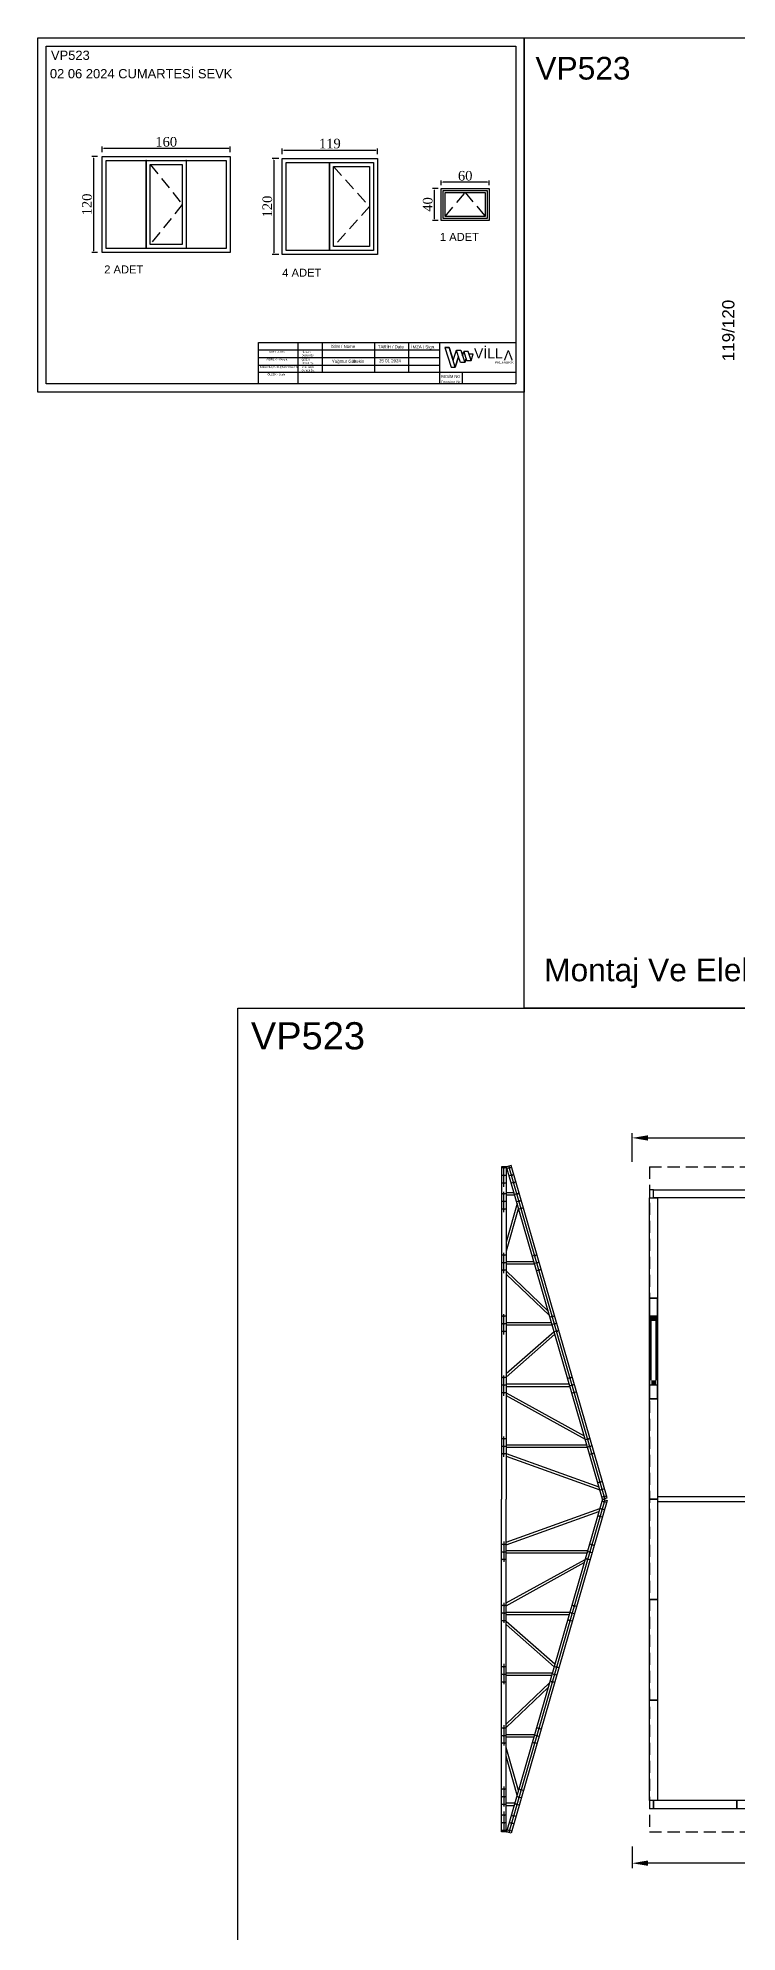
# Model space of a CAD drawing. Header units: millimetres. Extents: x 202729 to 220821, y -210537 to -202962.
# Drawn here: x 207529 to 208402, y -205746 to -203379 of the extents above; entities that cross this region are included whole.
import ezdxf
from ezdxf.enums import TextEntityAlignment as Align

# ---------------------------------------------------------------- set-up
doc = ezdxf.new("R2010")
doc.units = ezdxf.units.MM
doc.header["$MEASUREMENT"] = 0
doc.linetypes.add('DASHED', pattern=[0.75, 0.5, -0.25])
for name, color, linetype in [('1', 250, 'Continuous'), ('Block1', 255, 'Continuous'), ('DUVAR', 7, 'Continuous'), ('PANO', 11, 'Continuous'), ('ZEMİN', 191, 'Continuous'), ('ÖLÇÜLENDİRME', 121, 'Continuous')]:
    doc.layers.add(name, color=color, linetype=linetype)
doc.styles.add('133', font='times.ttf')
doc.styles.get("Standard").update_dxf_attribs({"font": 'arial.ttf'})
doc.dimstyles.new('MAKAS', dxfattribs={"dimscale": 20, "dimtxt": 1.3, "dimasz": 1, "dimexe": 0.3, "dimexo": 0.3, "dimgap": 0.1, "dimtad": 1, "dimrnd": 1, "dimzin": 12, "dimdsep": 46, "dimlunit": 6, "dimtxsty": '133', "dimcen": 0.8, "dimdle": 0.0005, "dimclrd": 4, "dimclre": 6, "dimclrt": 2, "dimazin": 3, "dimtfac": 1, "dimtmove": 0, "dimatfit": 2, "dimldrblk": 'DOTSMALL', "dimfxl": 0, "dimtolj": 1, "dimtzin": 0, "dimarcsym": 0})

# ---------------------------------------------------------------- blocks, each defined once
blk = doc.blocks.new('110')
blk.add_lwpolyline([(74265.2, -40100.5), (74265.2, -40226), (74275.2, -40226), (74275.2, -40100.5)], close=True)
blk = doc.blocks.new('jyt')
at = {"layer": 'PANO', "color": 1}
for p, q in [((-19934.2, -6827.4), (-19934.2, -6747.4)), ((-19928.2, -6827.4), (-19928.2, -6747.4))]:
    blk.add_line(p, q, dxfattribs=at)
for points in [[(-19926.2, -6747.4), (-19936.2, -6747.4)], [(-19926.2, -6833.4), (-19936.2, -6833.4)]]:
    blk.add_lwpolyline(points, dxfattribs=at)
for points in [[(-19928.2, -6747.4), (-19928.2, -6753.4), (-19934.2, -6747.4), (-19934.2, -6753.4)], [(-19928.2, -6833.4), (-19928.2, -6827.4), (-19934.2, -6833.4), (-19934.2, -6827.4)]]:
    blk.add_solid(points, dxfattribs=at)
blk = doc.blocks.new('*D7270')
at = {"layer": 'Defpoints', "color": 0}
for p in [(209328.9, -204753.6), (208270.9, -204789.5), (209328.9, -204789.5)]:
    blk.add_point(p, dxfattribs=at)
at = {"layer": 'DUVAR', "color": 6, "lineweight": -2}
for p, q in [((208270.9, -204783.5), (208270.9, -204747.6)), ((209328.9, -204783.5), (209328.9, -204747.6))]:
    blk.add_line(p, q, dxfattribs=at)
at = {"layer": 'DUVAR', "color": 4, "lineweight": -2}
blk.add_line((208290.9, -204753.6), (209308.9, -204753.6), dxfattribs=at)
at = {"layer": 'DUVAR', "color": 4}
for points in [[(208290.9, -204750.3), (208290.9, -204757), (208270.9, -204753.6)], [(209308.9, -204757), (209308.9, -204750.3), (209328.9, -204753.6)]]:
    blk.add_solid(points, dxfattribs=at)
at = {"layer": 'DUVAR', "color": 2, "insert": (208799.9, -204738.4), "char_height": 26, "attachment_point": 5, "style": '133'}
blk.add_mtext('\\A1;1.058', dxfattribs=at)
blk = doc.blocks.new('_DotSmall')
at = {"color": 0, "linetype": 'ByBlock', "const_width": 0.5}
blk.add_lwpolyline([(-0.0625, 0, 1), (0.0625, 0, 1)], format="xyb", close=True, dxfattribs=at)
blk = doc.blocks.new('*D7272')
at = {"layer": 'Defpoints', "color": 0}
for p in [(208270.9, -205633.1), (208669.4, -205633.1), (208270.9, -205659.9)]:
    blk.add_point(p, dxfattribs=at)
at = {"layer": 'DUVAR', "color": 6, "lineweight": -2}
for p, q in [((208270.9, -205639.1), (208270.9, -205665.9)), ((208669.4, -205639.1), (208669.4, -205665.9))]:
    blk.add_line(p, q, dxfattribs=at)
at = {"layer": 'DUVAR', "color": 4, "lineweight": -2}
blk.add_line((208649.4, -205659.9), (208290.9, -205659.9), dxfattribs=at)
at = {"layer": 'DUVAR', "color": 4}
for points in [[(208290.9, -205656.5), (208290.9, -205663.2), (208270.9, -205659.9)], [(208649.4, -205663.2), (208649.4, -205656.5), (208669.4, -205659.9)]]:
    blk.add_solid(points, dxfattribs=at)
at = {"layer": 'DUVAR', "color": 2, "insert": (208470.1, -205644.6), "char_height": 26, "attachment_point": 5, "style": '133'}
blk.add_mtext('\\A1;398', dxfattribs=at)
blk = doc.blocks.new('*D7395')
at = {"color": 6, "linetype": 'Continuous', "lineweight": -2}
for p, q in [((207834, -203524.2), (207834, -203517.3)), ((207953, -203524.2), (207953, -203517.3))]:
    blk.add_line(p, q, dxfattribs=at)
at = {"color": 4, "linetype": 'Continuous', "lineweight": -2}
blk.add_line((207836, -203519.3), (207951, -203519.3), dxfattribs=at)
at = {"color": 4}
for points in [[(207836, -203519), (207836, -203519.7), (207834, -203519.3)], [(207951, -203519.7), (207951, -203519), (207953, -203519.3)]]:
    blk.add_solid(points, dxfattribs=at)
at = {"layer": 'Defpoints', "color": 0}
for p in [(207834, -203526.2), (207953, -203519.3), (207953, -203526.2)]:
    blk.add_point(p, dxfattribs=at)
at = {"color": 2, "insert": (207893.5, -203511.2), "char_height": 12, "attachment_point": 5, "style": '133'}
blk.add_mtext('\\A1;119', dxfattribs=at)
blk = doc.blocks.new('*D7396')
at = {"color": 6, "linetype": 'Continuous', "lineweight": -2}
for p, q in [((207829.6, -203529.8), (207821.5, -203529.8)), ((207829.6, -203649.8), (207821.5, -203649.8))]:
    blk.add_line(p, q, dxfattribs=at)
at = {"color": 4, "linetype": 'Continuous', "lineweight": -2}
blk.add_line((207823.5, -203531.8), (207823.5, -203647.8), dxfattribs=at)
at = {"color": 4}
for points in [[(207823.9, -203531.8), (207823.2, -203531.8), (207823.5, -203529.8)], [(207823.2, -203647.8), (207823.9, -203647.8), (207823.5, -203649.8)]]:
    blk.add_solid(points, dxfattribs=at)
at = {"layer": 'Defpoints', "color": 0}
for p in [(207831.6, -203529.8), (207823.5, -203649.8), (207831.6, -203649.8)]:
    blk.add_point(p, dxfattribs=at)
at = {"color": 2, "insert": (207815.4, -203589.8), "char_height": 12, "attachment_point": 5, "rotation": 90, "style": '133'}
blk.add_mtext('\\A1;120', dxfattribs=at)
blk = doc.blocks.new('*D7397')
at = {"color": 6, "linetype": 'Continuous', "lineweight": -2}
for p, q in [((207609.1, -203521.9), (207609.1, -203515)), ((207769.1, -203521.9), (207769.1, -203515))]:
    blk.add_line(p, q, dxfattribs=at)
at = {"color": 4, "linetype": 'Continuous', "lineweight": -2}
blk.add_line((207611.1, -203517), (207767.1, -203517), dxfattribs=at)
at = {"color": 4}
for points in [[(207611.1, -203516.7), (207611.1, -203517.4), (207609.1, -203517)], [(207767.1, -203517.4), (207767.1, -203516.7), (207769.1, -203517)]]:
    blk.add_solid(points, dxfattribs=at)
at = {"layer": 'Defpoints', "color": 0}
for p in [(207609.1, -203523.9), (207769.1, -203517), (207769.1, -203523.9)]:
    blk.add_point(p, dxfattribs=at)
at = {"color": 2, "insert": (207689.1, -203509), "char_height": 12, "attachment_point": 5, "style": '133'}
blk.add_mtext('\\A1;160', dxfattribs=at)
blk = doc.blocks.new('*D7398')
at = {"color": 6, "linetype": 'Continuous', "lineweight": -2}
for p, q in [((207603.2, -203527.2), (207596.2, -203527.2)), ((207603.2, -203647.2), (207596.2, -203647.2))]:
    blk.add_line(p, q, dxfattribs=at)
at = {"color": 4, "linetype": 'Continuous', "lineweight": -2}
blk.add_line((207598.2, -203529.2), (207598.2, -203645.2), dxfattribs=at)
at = {"color": 4}
for points in [[(207598.5, -203529.2), (207597.9, -203529.2), (207598.2, -203527.2)], [(207597.9, -203645.2), (207598.5, -203645.2), (207598.2, -203647.2)]]:
    blk.add_solid(points, dxfattribs=at)
at = {"layer": 'Defpoints', "color": 0}
for p in [(207605.2, -203527.2), (207598.2, -203647.2), (207605.2, -203647.2)]:
    blk.add_point(p, dxfattribs=at)
at = {"color": 2, "insert": (207590.1, -203587.2), "char_height": 12, "attachment_point": 5, "rotation": 90, "style": '133'}
blk.add_mtext('\\A1;120', dxfattribs=at)
blk = doc.blocks.new('*D7399')
at = {"color": 6, "linetype": 'Continuous', "lineweight": -2}
for p, q in [((208032.5, -203563.1), (208032.5, -203557.4)), ((208092.5, -203563.1), (208092.5, -203557.4))]:
    blk.add_line(p, q, dxfattribs=at)
at = {"color": 4, "linetype": 'Continuous', "lineweight": -2}
blk.add_line((208090.5, -203559.4), (208034.5, -203559.4), dxfattribs=at)
at = {"color": 4}
for points in [[(208034.5, -203559.1), (208034.5, -203559.8), (208032.5, -203559.4)], [(208090.5, -203559.8), (208090.5, -203559.1), (208092.5, -203559.4)]]:
    blk.add_solid(points, dxfattribs=at)
at = {"layer": 'Defpoints', "color": 0}
for p in [(208032.5, -203559.4), (208032.5, -203565.1), (208092.5, -203565.1)]:
    blk.add_point(p, dxfattribs=at)
at = {"color": 2, "insert": (208062.5, -203551.4), "char_height": 12, "attachment_point": 5, "style": '133'}
blk.add_mtext('\\A1;60', dxfattribs=at)
blk = doc.blocks.new('*D7400')
at = {"color": 6, "linetype": 'Continuous', "lineweight": -2}
for p, q in [((208028.7, -203567.2), (208021.8, -203567.2)), ((208028.7, -203607.2), (208021.8, -203607.2))]:
    blk.add_line(p, q, dxfattribs=at)
at = {"color": 4, "linetype": 'Continuous', "lineweight": -2}
blk.add_line((208023.8, -203569.2), (208023.8, -203605.2), dxfattribs=at)
at = {"color": 4}
for points in [[(208024.1, -203569.2), (208023.4, -203569.2), (208023.8, -203567.2)], [(208023.4, -203605.2), (208024.1, -203605.2), (208023.8, -203607.2)]]:
    blk.add_solid(points, dxfattribs=at)
at = {"layer": 'Defpoints', "color": 0}
for p in [(208030.7, -203567.2), (208023.8, -203607.2), (208030.7, -203607.2)]:
    blk.add_point(p, dxfattribs=at)
at = {"color": 2, "insert": (208015.7, -203587.2), "char_height": 12, "attachment_point": 5, "rotation": 90, "style": '133'}
blk.add_mtext('\\A1;40', dxfattribs=at)

msp = doc.modelspace()

# ---------------------------------------------------------------- linework, layer by layer
at = {"linetype": 'Continuous', "lineweight": 25}
msp.add_line((208125.743, -203797.231), (207804.223, -203797.231), dxfattribs=at)
at = {"color": 254, "linetype": 'Continuous', "lineweight": 25, "ltscale": 1}
for p, q in [((208120.808, -203797.231), (208030.435, -203797.231)), ((208058.771, -203797.231), (208058.771, -203811.475))]:
    msp.add_line(p, q, dxfattribs=at)
at = {"color": 2}
for points in [[(207528.813, -203379.081), (208135.971, -203379.081), (208135.971, -203821.703), (207528.813, -203821.703)], [(209922.706, -204591.282), (208135.971, -204591.282), (208135.971, -203379.081), (209922.706, -203379.081)], [(207539.041, -203389.309), (208125.743, -203389.309), (208125.743, -203811.475), (207539.041, -203811.475)], [(207804.223, -203759.691), (208125.743, -203759.691), (208125.743, -203811.475), (207804.223, -203811.475)], [(209922.706, -206045.924), (207778.624, -206045.924), (207778.624, -204591.282), (209922.706, -204591.282)]]:
    msp.add_lwpolyline(points, close=True, dxfattribs=at)
msp.add_lwpolyline([(208037.22, -203766.162), (208044.853, -203790.396), (208050.167, -203790.396), (208042.661, -203766.162), (208037.22, -203766.162), (208042.661, -203766.162), (208047.531, -203781.885), (208051.562, -203769.193), (208057.01, -203769.193), (208061.859, -203784.728), (208056.478, -203784.728), (208054.279, -203777.779), (208050.167, -203790.396), (208054.279, -203777.779), (208051.562, -203769.193), (208057.01, -203769.193), (208059.194, -203776.189), (208060.929, -203771.052), (208064.317, -203782.139), (208063.576, -203779.713), (208061.859, -203784.728), (208063.576, -203779.713), (208064.317, -203782.139), (208069.765, -203782.139), (208072.355, -203774.172), (208067.187, -203774.172), (208069.765, -203782.139), (208066.177, -203771.052), (208060.929, -203771.052)])
for points in [[(208292.893, -205079.549), (208292.893, -204954.049), (208302.893, -204954.049), (208302.893, -205079.549)], [(208292.893, -205079.549), (208292.893, -204954.049), (208302.893, -204954.049), (208302.893, -205079.549)], [(208292.893, -205079.549), (208292.893, -204954.049), (208302.893, -204954.049), (208302.893, -205079.549)], [(208302.893, -205079.549), (208302.893, -204954.049), (208292.893, -204954.049), (208292.893, -205079.549)], [(208302.893, -205208.049), (208423.393, -205208.049), (208423.393, -205202.049), (208302.893, -205202.049)], [(208297.893, -205591.549), (208401.643, -205591.549), (208401.643, -205581.549), (208297.893, -205581.549)], [(208570.643, -205581.549), (208401.643, -205581.549), (208401.643, -205591.549), (208570.643, -205591.549)]]:
    msp.add_lwpolyline(points, close=True)
at = {"layer": '1', "color": 7, "linetype": 'Continuous', "lineweight": 25, "ltscale": 1}
for p, q in [((207853.884, -203811.475), (207853.884, -203759.691)), ((208030.435, -203759.691), (208030.435, -203811.475))]:
    msp.add_line(p, q, dxfattribs=at)
at = {"layer": '1', "color": 254, "linetype": 'Continuous', "lineweight": 25, "ltscale": 1, "flags": 128}
for points in [[(207883.994, -203759.691), (207883.994, -203797.231), (207883.994, -203797.231)], [(207949.288, -203759.691), (207949.288, -203797.47)], [(207991.53, -203759.691), (207991.53, -203797.231)]]:
    msp.add_lwpolyline(points, dxfattribs=at)
at = {"layer": '1', "color": 255, "linetype": 'Continuous', "lineweight": 25, "ltscale": 1, "flags": 128}
for points in [[(207804.223, -203769.076), (207883.994, -203769.076), (207949.288, -203769.076), (207975.888, -203769.076), (208030.435, -203769.076)], [(207804.223, -203778.461), (207883.994, -203778.461), (207949.288, -203778.461), (207975.888, -203778.461), (208030.435, -203778.461)], [(207804.223, -203787.846), (207883.994, -203787.846), (207949.288, -203787.846), (207975.888, -203787.846), (208030.435, -203787.846)]]:
    msp.add_lwpolyline(points, dxfattribs=at)
at = {"layer": 'Block1'}
for p, q in [((207614.137, -203532.188), (207764.137, -203532.188)), ((207614.137, -203642.188), (207614.137, -203532.188)), ((207664.137, -203532.188), (207664.137, -203642.188)), ((207714.137, -203532.188), (207714.137, -203642.188)), ((207764.137, -203532.188), (207764.137, -203642.188)), ((207893.019, -203534.848), (207893.019, -203644.848)), ((207764.137, -203642.188), (207614.137, -203642.188))]:
    msp.add_line(p, q, dxfattribs=at)
at = {"layer": 'Block1', "linetype": 'DASHED', "ltscale": 30}
for p, q in [((207669.137, -203537.188), (207709.137, -203587.188)), ((207898.019, -203539.848), (207943.019, -203589.848)), ((208037.54, -203602.246), (208062.54, -203572.246)), ((208062.54, -203572.246), (208087.54, -203602.246)), ((207709.137, -203587.188), (207669.137, -203637.188)), ((207943.019, -203589.848), (207898.019, -203639.848))]:
    msp.add_line(p, q, dxfattribs=at)
at = {"layer": 'Block1', "color": 1}
for p, q in [((208107.824, -204789.549), (208107.824, -205205.049)), ((208113.824, -204789.549), (208107.824, -204789.549)), ((208113.824, -204789.549), (208113.824, -205205.049)), ((208113.824, -204789.549), (208114.27, -204789.549)), ((208113.824, -204792.549), (208115.134, -204792.549)), ((208120.035, -204787.887), (208114.27, -204789.549)), ((208234.012, -205205.049), (208114.27, -204789.549)), ((208239.777, -205203.387), (208120.035, -204787.887)), ((208123.636, -204822.049), (208113.824, -204822.049)), ((208124.5, -204825.049), (208113.824, -204825.049)), ((208127.489, -204835.42), (208113.824, -204883.882)), ((208129.064, -204840.887), (208113.824, -204894.937)), ((208113.824, -204908.049), (208148.42, -204908.049)), ((208113.824, -204911.049), (208149.284, -204911.049)), ((208113.824, -204919.841), (208166.256, -204969.94)), ((208113.824, -204923.99), (208167.907, -204975.667)), ((208170.466, -204984.549), (208113.824, -204984.549)), ((208171.331, -204987.549), (208113.824, -204987.549)), ((208173.701, -204995.774), (208113.824, -205048.414)), ((208174.62, -204998.961), (208113.824, -205052.409)), ((208113.824, -205061.049), (208192.513, -205061.049)), ((208113.824, -205064.049), (208193.377, -205064.049)), ((208113.824, -205071.994), (208211.181, -205125.828)), ((208113.824, -205075.422), (208212.357, -205129.906)), ((208214.559, -205137.549), (208113.824, -205137.549)), ((208215.424, -205140.549), (208113.824, -205140.549)), ((208107.824, -205620.549), (208107.824, -205205.049)), ((208113.824, -205620.549), (208113.824, -205205.049)), ((208234.012, -205205.049), (208114.27, -205620.549)), ((208239.777, -205206.71), (208120.035, -205622.21)), ((208234.012, -205205.049), (208239.777, -205203.387)), ((208234.012, -205205.049), (208239.777, -205206.71)), ((208215.424, -205269.549), (208113.824, -205269.549)), ((208214.559, -205272.549), (208113.824, -205272.549)), ((208113.824, -205334.676), (208212.357, -205280.192)), ((208113.824, -205338.104), (208211.181, -205284.27)), ((208113.824, -205346.049), (208193.377, -205346.049)), ((208113.824, -205349.049), (208192.513, -205349.049)), ((208174.62, -205411.137), (208113.824, -205357.689)), ((208173.701, -205414.324), (208113.824, -205361.684)), ((208171.331, -205422.549), (208113.824, -205422.549)), ((208170.466, -205425.549), (208113.824, -205425.549)), ((208113.824, -205486.108), (208167.907, -205434.431)), ((208113.824, -205490.257), (208166.256, -205440.157)), ((208113.824, -205499.049), (208149.284, -205499.049)), ((208113.824, -205502.049), (208148.42, -205502.049)), ((208129.064, -205569.211), (208113.824, -205515.161)), ((208127.489, -205574.678), (208113.824, -205526.215)), ((208124.5, -205585.049), (208113.824, -205585.049)), ((208123.636, -205588.049), (208113.824, -205588.049)), ((208113.824, -205620.549), (208107.824, -205620.549)), ((208113.824, -205617.549), (208115.134, -205617.549)), ((208113.824, -205620.549), (208114.27, -205620.549)), ((208120.035, -205622.21), (208114.27, -205620.549))]:
    msp.add_line(p, q, dxfattribs=at)
at = {"layer": 'Block1', "color": 2}
for p, q in [((208113.824, -204791.049), (208107.824, -204791.049)), ((208113.824, -204800.549), (208107.824, -204800.549)), ((208120.707, -204790.218), (208114.941, -204791.88)), ((208236.895, -205204.218), (208117.152, -204788.718)), ((208123.337, -204799.347), (208117.572, -204801.008)), ((208125.968, -204808.475), (208120.203, -204810.137)), ((208113.824, -204810.049), (208107.824, -204810.049)), ((208113.824, -204823.549), (208107.824, -204823.549)), ((208130.073, -204822.718), (208124.307, -204824.38)), ((208132.703, -204831.847), (208126.938, -204833.508)), ((208113.824, -204833.049), (208107.824, -204833.049)), ((208113.824, -204842.549), (208107.824, -204842.549)), ((208135.334, -204840.975), (208129.569, -204842.637)), ((208113.824, -204900.049), (208107.824, -204900.049)), ((208152.226, -204899.59), (208146.461, -204901.251)), ((208113.824, -204909.549), (208107.824, -204909.549)), ((208113.824, -204919.049), (208107.824, -204919.049)), ((208154.857, -204908.718), (208149.092, -204910.38)), ((208157.488, -204917.847), (208151.722, -204919.508)), ((208113.824, -204976.549), (208107.824, -204976.549)), ((208113.824, -204986.049), (208107.824, -204986.049)), ((208113.824, -204995.549), (208107.824, -204995.549)), ((208174.273, -204976.09), (208168.507, -204977.751)), ((208176.903, -204985.218), (208171.138, -204986.88)), ((208179.534, -204994.347), (208173.769, -204996.008)), ((208113.824, -205053.049), (208107.824, -205053.049)), ((208113.824, -205062.549), (208107.824, -205062.549)), ((208196.319, -205052.59), (208190.554, -205054.251)), ((208198.95, -205061.718), (208193.184, -205063.38)), ((208113.824, -205072.049), (208107.824, -205072.049)), ((208201.581, -205070.847), (208195.815, -205072.508)), ((208113.824, -205129.549), (208107.824, -205129.549)), ((208113.824, -205139.049), (208107.824, -205139.049)), ((208218.366, -205129.089), (208212.6, -205130.751)), ((208220.996, -205138.218), (208215.231, -205139.879)), ((208113.824, -205148.549), (208107.824, -205148.549)), ((208223.627, -205147.346), (208217.862, -205149.008)), ((208233.844, -205182.8), (208228.079, -205184.461)), ((208236.895, -205205.88), (208117.152, -205621.38)), ((208236.475, -205191.928), (208230.71, -205193.59)), ((208239.106, -205201.057), (208233.34, -205202.718)), ((208239.106, -205209.041), (208233.34, -205207.38)), ((208233.844, -205227.298), (208228.079, -205225.637)), ((208236.475, -205218.17), (208230.71, -205216.508)), ((208113.824, -205261.549), (208107.824, -205261.549)), ((208113.824, -205271.049), (208107.824, -205271.049)), ((208113.824, -205280.549), (208107.824, -205280.549)), ((208218.366, -205281.008), (208212.6, -205279.347)), ((208220.996, -205271.88), (208215.231, -205270.218)), ((208223.627, -205262.751), (208217.862, -205261.09)), ((208113.824, -205338.049), (208107.824, -205338.049)), ((208113.824, -205347.549), (208107.824, -205347.549)), ((208198.95, -205348.38), (208193.184, -205346.718)), ((208201.581, -205339.251), (208195.815, -205337.59)), ((208113.824, -205357.049), (208107.824, -205357.049)), ((208196.319, -205357.508), (208190.554, -205355.847)), ((208113.824, -205414.549), (208107.824, -205414.549)), ((208113.824, -205424.049), (208107.824, -205424.049)), ((208176.903, -205424.88), (208171.138, -205423.218)), ((208179.534, -205415.751), (208173.769, -205414.09)), ((208113.824, -205433.549), (208107.824, -205433.549)), ((208174.273, -205434.008), (208168.507, -205432.347)), ((208113.824, -205491.049), (208107.824, -205491.049)), ((208157.488, -205492.251), (208151.722, -205490.59)), ((208113.824, -205500.549), (208107.824, -205500.549)), ((208113.824, -205510.049), (208107.824, -205510.049)), ((208152.226, -205510.508), (208146.461, -205508.847)), ((208154.857, -205501.38), (208149.092, -205499.718)), ((208113.824, -205567.549), (208107.824, -205567.549)), ((208113.824, -205577.049), (208107.824, -205577.049)), ((208113.824, -205586.549), (208107.824, -205586.549)), ((208130.073, -205587.38), (208124.307, -205585.718)), ((208132.703, -205578.251), (208126.938, -205576.59)), ((208135.334, -205569.123), (208129.569, -205567.461)), ((208113.824, -205600.049), (208107.824, -205600.049)), ((208113.824, -205609.549), (208107.824, -205609.549)), ((208123.337, -205610.751), (208117.572, -205609.09)), ((208125.968, -205601.623), (208120.203, -205599.961)), ((208113.824, -205619.049), (208107.824, -205619.049)), ((208120.707, -205619.88), (208114.941, -205618.218))]:
    msp.add_line(p, q, dxfattribs=at)
at = {"layer": 'Block1', "color": 1, "linetype": 'DASHED', "ltscale": 30}
for p, q in [((208292.893, -204789.549), (208292.893, -205620.549)), ((208292.893, -204789.549), (209306.893, -204789.549)), ((208292.893, -205620.549), (208640.393, -205620.549))]:
    msp.add_line(p, q, dxfattribs=at)
at = {"layer": 'Block1'}
for points in [[(207609.137, -203527.188), (207769.137, -203527.188), (207769.137, -203647.188), (207609.137, -203647.188), (207609.137, -203527.188)], [(207834.019, -203529.848), (207953.019, -203529.848), (207953.019, -203649.848), (207834.019, -203649.848), (207834.019, -203529.848)], [(208032.54, -203567.246), (208092.54, -203567.246), (208092.54, -203607.246), (208032.54, -203607.246), (208032.54, -203567.246)]]:
    msp.add_lwpolyline(points, dxfattribs=at)
for points in [[(207664.137, -203532.188), (207714.137, -203532.188), (207714.137, -203642.188), (207664.137, -203642.188)], [(207669.137, -203537.188), (207709.137, -203537.188), (207709.137, -203637.188), (207669.137, -203637.188)], [(207839.019, -203534.848), (207948.019, -203534.848), (207948.019, -203644.848), (207839.019, -203644.848)], [(207893.019, -203534.848), (207948.019, -203534.848), (207948.019, -203644.848), (207893.019, -203644.848)], [(207898.019, -203539.848), (207943.019, -203539.848), (207943.019, -203639.848), (207898.019, -203639.848)], [(208035.04, -203569.746), (208090.04, -203569.746), (208090.04, -203604.746), (208035.04, -203604.746)], [(208037.54, -203572.246), (208087.54, -203572.246), (208087.54, -203602.246), (208037.54, -203602.246)]]:
    msp.add_lwpolyline(points, close=True, dxfattribs=at)
at = {"layer": 'Block1', "color": 1}
for centre, radius in [((208110.824, -204791.049), 0.8), ((208110.824, -204800.549), 0.8), ((208110.824, -204810.049), 0.8), ((208110.824, -204791.049), 0.4), ((208110.824, -204800.549), 0.4), ((208117.824, -204791.049), 0.8), ((208117.824, -204791.049), 0.4), ((208120.455, -204800.177), 0.8), ((208120.455, -204800.177), 0.4), ((208123.085, -204809.306), 0.8), ((208123.085, -204809.306), 0.4), ((208110.824, -204823.549), 0.8), ((208110.824, -204833.049), 0.8), ((208110.824, -204810.049), 0.4), ((208110.824, -204823.549), 0.4), ((208110.824, -204833.049), 0.4), ((208127.19, -204823.549), 0.8), ((208127.19, -204823.549), 0.4), ((208129.821, -204832.677), 0.8), ((208129.821, -204832.677), 0.4), ((208110.824, -204842.549), 0.8), ((208110.824, -204842.549), 0.4), ((208132.451, -204841.806), 0.8), ((208132.452, -204841.806), 0.4), ((208110.824, -204900.049), 0.8), ((208110.824, -204900.049), 0.4), ((208149.344, -204900.42), 0.8), ((208149.344, -204900.42), 0.4), ((208110.824, -204909.549), 0.8), ((208110.824, -204919.049), 0.8), ((208110.824, -204909.549), 0.4), ((208110.824, -204919.049), 0.4), ((208151.974, -204909.549), 0.8), ((208151.974, -204909.549), 0.4), ((208154.605, -204918.677), 0.8), ((208154.605, -204918.677), 0.4), ((208110.824, -204976.549), 0.8), ((208110.824, -204986.049), 0.8), ((208110.824, -204995.549), 0.8), ((208110.824, -204976.549), 0.4), ((208110.824, -204986.049), 0.4), ((208110.824, -204995.549), 0.4), ((208171.39, -204976.92), 0.8), ((208171.39, -204976.92), 0.4), ((208174.021, -204986.049), 0.8), ((208174.021, -204986.049), 0.4), ((208176.651, -204995.177), 0.8), ((208176.651, -204995.177), 0.4), ((208110.824, -205053.049), 0.8), ((208110.824, -205062.549), 0.8), ((208110.824, -205053.049), 0.4), ((208110.824, -205062.549), 0.4), ((208193.436, -205053.42), 0.8), ((208193.436, -205053.42), 0.4), ((208196.067, -205062.549), 0.8), ((208196.067, -205062.549), 0.4), ((208110.824, -205072.049), 0.8), ((208110.824, -205072.049), 0.4), ((208198.698, -205071.677), 0.8), ((208198.698, -205071.677), 0.4), ((208110.824, -205129.549), 0.8), ((208110.824, -205139.049), 0.8), ((208110.824, -205129.549), 0.4), ((208110.824, -205139.049), 0.4), ((208215.483, -205129.92), 0.8), ((208215.483, -205129.92), 0.4), ((208218.114, -205139.049), 0.8), ((208218.114, -205139.049), 0.4), ((208110.824, -205148.549), 0.8), ((208110.824, -205148.549), 0.4), ((208220.744, -205148.177), 0.8), ((208220.744, -205148.177), 0.4), ((208230.962, -205183.63), 0.8), ((208230.962, -205183.63), 0.4), ((208233.592, -205192.759), 0.8), ((208233.592, -205192.759), 0.4), ((208236.223, -205201.887), 0.8), ((208236.223, -205208.21), 0.8), ((208236.223, -205201.887), 0.4), ((208236.223, -205208.21), 0.4), ((208230.962, -205226.467), 0.8), ((208230.962, -205226.467), 0.4), ((208233.592, -205217.339), 0.8), ((208233.592, -205217.339), 0.4), ((208110.824, -205261.549), 0.8), ((208110.824, -205271.049), 0.8), ((208110.824, -205280.549), 0.8), ((208110.824, -205261.549), 0.4), ((208110.824, -205271.049), 0.4), ((208110.824, -205280.549), 0.4), ((208215.483, -205280.178), 0.8), ((208215.483, -205280.178), 0.4), ((208218.114, -205271.049), 0.8), ((208218.114, -205271.049), 0.4), ((208220.744, -205261.921), 0.8), ((208220.744, -205261.921), 0.4), ((208110.824, -205338.049), 0.8), ((208110.824, -205347.549), 0.8), ((208110.824, -205338.049), 0.4), ((208110.824, -205347.549), 0.4), ((208196.067, -205347.549), 0.8), ((208196.067, -205347.549), 0.4), ((208198.698, -205338.421), 0.8), ((208198.698, -205338.421), 0.4), ((208110.824, -205357.049), 0.8), ((208110.824, -205357.049), 0.4), ((208193.436, -205356.678), 0.8), ((208193.436, -205356.678), 0.4), ((208110.824, -205414.549), 0.8), ((208110.824, -205424.049), 0.8), ((208110.824, -205414.549), 0.4), ((208110.824, -205424.049), 0.4), ((208174.021, -205424.049), 0.8), ((208174.021, -205424.049), 0.4), ((208176.651, -205414.921), 0.8), ((208176.651, -205414.921), 0.4), ((208110.824, -205433.549), 0.8), ((208110.824, -205433.549), 0.4), ((208171.39, -205433.178), 0.8), ((208171.39, -205433.178), 0.4), ((208110.824, -205491.049), 0.8), ((208110.824, -205491.049), 0.4), ((208154.605, -205491.42), 0.8), ((208154.605, -205491.42), 0.4), ((208110.824, -205500.549), 0.8), ((208110.824, -205510.049), 0.8), ((208110.824, -205500.549), 0.4), ((208110.824, -205510.049), 0.4), ((208149.344, -205509.677), 0.8), ((208149.344, -205509.677), 0.4), ((208151.974, -205500.549), 0.8), ((208151.974, -205500.549), 0.4), ((208110.824, -205567.549), 0.8), ((208110.824, -205577.049), 0.8), ((208110.824, -205586.549), 0.8), ((208110.824, -205567.549), 0.4), ((208110.824, -205577.049), 0.4), ((208110.824, -205586.549), 0.4), ((208127.19, -205586.549), 0.8), ((208127.19, -205586.549), 0.4), ((208129.821, -205577.42), 0.8), ((208129.821, -205577.42), 0.4), ((208132.451, -205568.292), 0.8), ((208132.452, -205568.292), 0.4), ((208110.824, -205600.049), 0.8), ((208110.824, -205609.549), 0.8), ((208110.824, -205600.049), 0.4), ((208110.824, -205609.549), 0.4), ((208120.455, -205609.92), 0.8), ((208120.455, -205609.92), 0.4), ((208123.085, -205600.792), 0.8), ((208123.085, -205600.792), 0.4), ((208110.824, -205619.049), 0.8), ((208110.824, -205619.049), 0.4), ((208117.824, -205619.049), 0.8), ((208117.824, -205619.049), 0.4)]:
    msp.add_circle(centre, radius, dxfattribs=at)
at = {"layer": 'Block1'}
for p in [(207664.137, -203532.188), (207714.137, -203532.188)]:
    msp.add_point(p, dxfattribs=at)
at = {"layer": 'DUVAR', "color": 1}
for points in [[(208297.893, -204818.549), (208292.893, -204818.549), (208292.893, -204828.549), (208297.893, -204828.549)], [(208297.893, -205581.549), (208292.893, -205581.549), (208292.893, -205591.549), (208297.893, -205591.549)]]:
    msp.add_lwpolyline(points, close=True, dxfattribs=at)
at = {"layer": 'ZEMİN', "color": 1}
for p, q in [((208113.824, -205148.035), (208229.596, -205189.725)), ((208113.824, -205151.223), (208230.621, -205193.283)), ((208113.824, -205258.874), (208230.621, -205216.815)), ((208113.824, -205262.063), (208229.596, -205220.372))]:
    msp.add_line(p, q, dxfattribs=at)
at = {"layer": 'ÖLÇÜLENDİRME', "color": 2, "ltscale": 0.5}
for p, q in [((208110.824, -204814.927), (208110.824, -204789.549)), ((208110.824, -204846.236), (208110.824, -204820.858)), ((208110.824, -204922.736), (208110.824, -204897.357)), ((208110.824, -204999.236), (208110.824, -204973.857)), ((208110.824, -205075.736), (208110.824, -205050.357)), ((208110.824, -205152.236), (208110.824, -205126.857)), ((208110.824, -205257.862), (208110.824, -205283.24)), ((208110.824, -205334.362), (208110.824, -205359.74)), ((208110.824, -205410.862), (208110.824, -205436.24)), ((208110.824, -205487.362), (208110.824, -205512.74)), ((208110.824, -205563.862), (208110.824, -205589.24)), ((208110.824, -205595.17), (208110.824, -205620.549))]:
    msp.add_line(p, q, dxfattribs=at)

# ---------------------------------------------------------------- block references
at = {"xscale": -1}
for p, rotation in [((134027.662, -245054.55), 180), ((168197.392, -130553.317), 89.99999999999991), ((134027.662, -245305.55), 180), ((134027.662, -245431.05), 180), ((134027.662, -245556.55), 180), ((134027.662, -245682.05), 180)]:
    msp.add_blockref('110', p, dxfattribs=dict(at, rotation=rotation))
at = {"layer": 'Block1', "color": 0}
msp.add_blockref('jyt', (228229.047, -198229.087), dxfattribs=at)

# ---------------------------------------------------------------- texts
at = {"color": 6, "ltscale": 5}
for s, height, p in [('VP523', 11.5575, (207545.115, -203406.608)), ('02 06 2024 CUMARTESİ SEVK ', 11.55746, (207543.795, -203429.582))]:
    msp.add_text(s, height=height, dxfattribs=at).set_placement(p)
at = {"linetype": 'Continuous', "lineweight": 25}
for s, height, p in [('VP523', 28.3356, (208150.207, -203431.157)), ('Montaj Ve Elektrik Planı', 28.33561, (208161.147, -204557.871)), ('VP523', 34.0027, (207794.783, -204643.011))]:
    msp.add_text(s, height=height, dxfattribs=at).set_placement(p)
at = {"color": 0, "ltscale": 5, "char_height": 10, "attachment_point": 1}
for s, insert in [('1 ADET', (208030.871, -203622.803)), ('2 ADET', (207611.618, -203663.415)), ('4 ADET', (207833.995, -203667.476))]:
    msp.add_mtext(s, dxfattribs=dict(at, insert=insert))
at = {"width": 682.68418, "attachment_point": 1}
for s, insert, char_height in [('{\\f@Arial Unicode MS|b0|i0|c162|p34;VİLL}', (208073.504, -203766.906), 12.51832), ('{\\f@Arial Unicode MS|b0|i0|c162|p34;PREFABRİK}', (208099.454, -203783.075), 3.0044)]:
    msp.add_mtext(s, dxfattribs=dict(at, insert=insert, char_height=char_height))
at = {"insert": (208122.202, -203782.103), "char_height": 12.51832, "width": 682.68418, "attachment_point": 1, "rotation": 180}
msp.add_mtext('{\\f@Arial Unicode MS|b0|i0|c162|p34;V}', dxfattribs=at)
at = {"layer": '1', "color": 0, "lineweight": 25}
msp.add_text('119/120', height=15.2174, rotation=90, dxfattribs=at).set_placement((208398.774, -203783.151))
for s, height, p in [('İSİM / Name', 3.91038, (207894.729, -203766.573)), ('TARİH / Date', 3.91038, (207953.395, -203766.992)), ('İMZA / Sign.', 3.91038, (207995.211, -203767.175)), ('KABA ÖLÇÜ-Rough Dimensions', 2.34623, (207805.928, -203791.365)), ('AĞIRLIK - Weight', 2.34623, (207814.217, -203781.98)), ('ADET - Units', 2.34623, (207817.57, -203772.595)), ('ÇİZEN', 2.3462, (207858.237, -203782.371)), ('DİZAYN', 2.3462, (207858.237, -203772.987)), ('Design By.', 2.3462, (207858.237, -203776.897)), ('Drawn By.', 2.3462, (207858.237, -203786.282)), ('KONTROL', 2.3462, (207858.237, -203791.756)), ('Yağmur Gültekin', 3.91038, (207895.904, -203785.201)), ('ÖLÇEK - Scale', 2.34623, (207815.542, -203800.731)), ('Control By.', 2.34623, (207858.237, -203795.667)), ('RESİM NO', 3.4759, (208032.354, -203803.918)), ('Drawing Nr.', 3.47589, (208032.354, -203810.918))]:
    e = msp.add_text(s, height=height, dxfattribs=at)
    e.set_placement(p)
    e.dxf.unprotected_set("ltscale", 0)
e = msp.add_text('25 01 2024', height=3.9104, dxfattribs=at)
e.set_placement((207982.22, -203784.606), align=Align.RIGHT)
e.dxf.unprotected_set("ltscale", 0)

# ---------------------------------------------------------------- dimensions: what is measured, and where the dimension line sits
at = {"color": 6, "linetype": 'Continuous'}
for base, p1, p2, picture, middle in [((207769.137, -203517.045), (207609.137, -203523.886), (207769.137, -203523.886), '*D7397', (207689.137, -203508.955)), ((207953.019, -203519.318), (207834.019, -203526.236), (207953.019, -203526.236), '*D7395', (207893.519, -203511.21)), ((208032.54, -203559.442), (208092.54, -203565.134), (208032.54, -203565.134), '*D7399', (208062.54, -203551.352))]:
    dim = msp.add_linear_dim(base=base, p1=p1, p2=p2, dimstyle='MAKAS', override={"dimtxt": 0.6, "dimasz": 0.1, "dimexe": 0.1, "dimexo": 0.1}, dxfattribs=at)
    dim.commit()
    dim.dimension.update_dxf_attribs({"geometry": picture, "text_midpoint": middle})
for base, p1, p2, picture, middle in [((207598.186, -203647.188), (207605.232, -203527.188), (207605.232, -203647.188), '*D7398', (207590.096, -203587.188)), ((207823.52, -203649.848), (207831.61, -203529.848), (207831.61, -203649.848), '*D7396', (207815.43, -203589.848)), ((208023.753, -203607.246), (208030.662, -203567.246), (208030.662, -203607.246), '*D7400', (208015.663, -203587.246))]:
    dim = msp.add_linear_dim(base=base, p1=p1, p2=p2, angle=90, dimstyle='MAKAS', override={"dimtxt": 0.6, "dimasz": 0.1, "dimexe": 0.1, "dimexo": 0.1}, dxfattribs=at)
    dim.commit()
    dim.dimension.update_dxf_attribs({"geometry": picture, "text_midpoint": middle})
at = {"layer": 'DUVAR', "color": 1}
for p1, p2, distance, picture, middle in [((208270.893, -204789.549), (209328.893, -204789.549), 35.918, '*D7270', (208799.893, -204738.396)), ((208669.393, -205633.066), (208270.893, -205633.066), 26.797, '*D7272', (208470.143, -205644.628))]:
    dim = msp.add_aligned_dim(p1=p1, p2=p2, distance=distance, dimstyle='MAKAS', dxfattribs=at)
    dim.commit()
    dim.dimension.update_dxf_attribs({"geometry": picture, "text_midpoint": middle})

doc.saveas('drawing.dxf')
